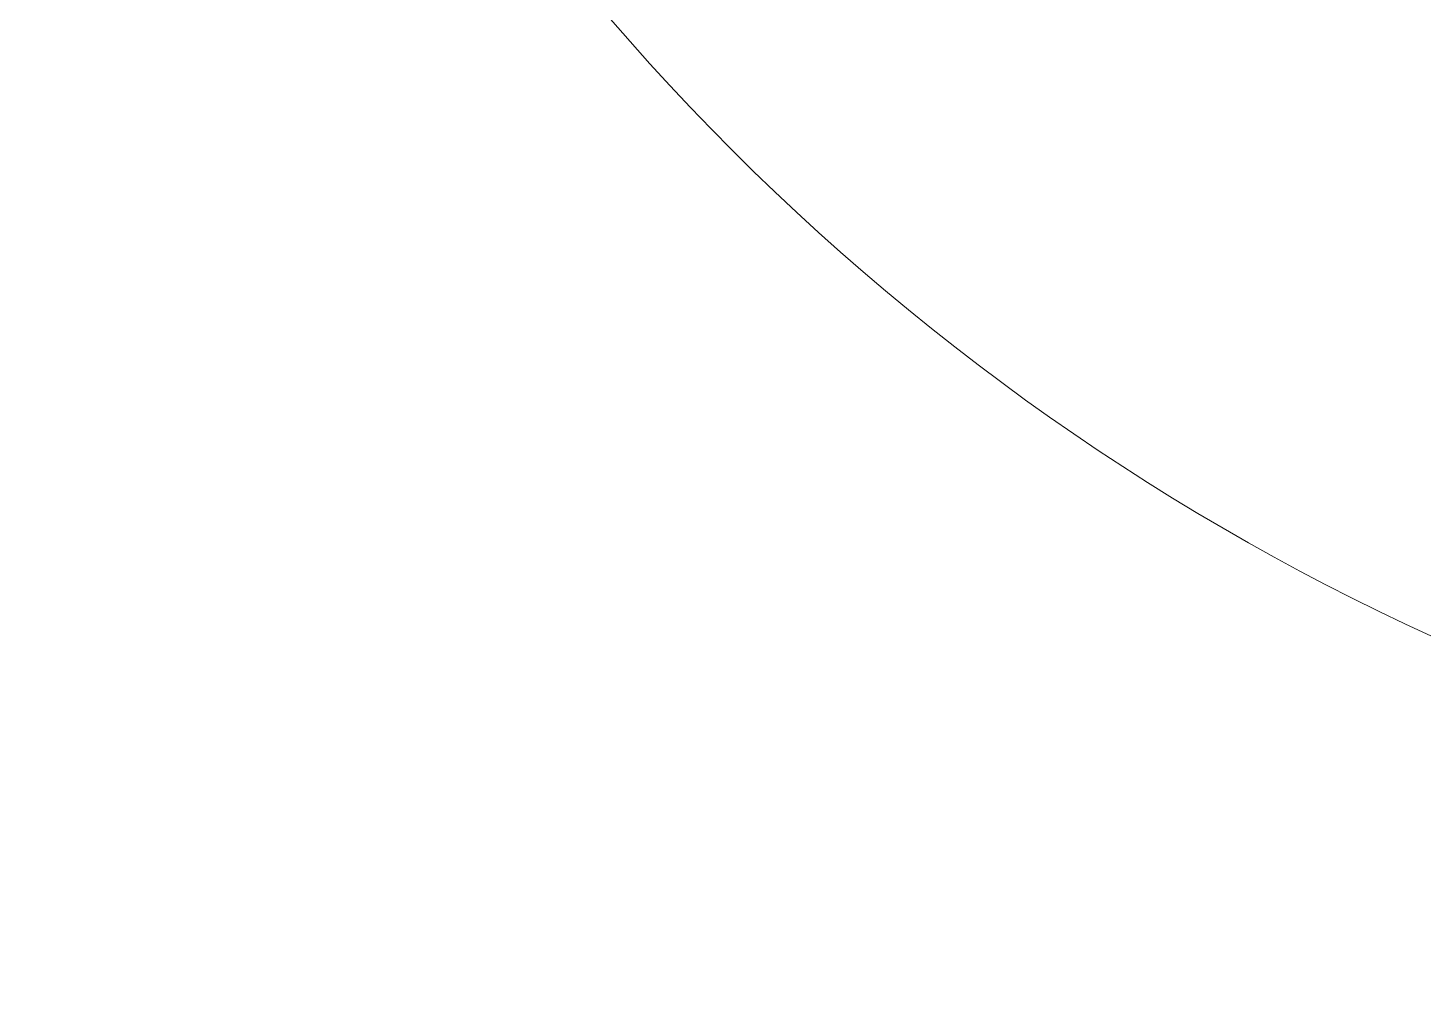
# Model space of a CAD drawing. Header units: inches. Extents: x -4110 to -1807, y 9775 to 11251.
# Drawn here: x -3541.3 to -3520.41, y 10667.94 to 10682.31 of the extents above; entities that cross this region are included whole.
import ezdxf

# ---------------------------------------------------------------- set-up
doc = ezdxf.new("R2010")
doc.units = ezdxf.units.IN
doc.header["$MEASUREMENT"] = 0
for name, color, linetype, lineweight in [('A-DOOR', 31, 'Continuous', 18), ('A-DOOR-7', 31, 'Continuous', 30), ('A-DOOR-8', 31, 'Continuous', 9), ('A-DOOR-FRAM-4', 31, 'Continuous', 30)]:
    doc.layers.add(name, color=color, linetype=linetype, lineweight=lineweight)

# ---------------------------------------------------------------- blocks, each defined once
blk = doc.blocks.new('HOLLOW METAL - UNIT DOOR-2191978-ENLARGED RCP - 1ST FLOOR PLAN - WEST')
at = {"layer": 'A-DOOR-7'}
for p, q in [((18, 39.875), (16.25, 39.875)), ((16.25, 39.875), (16.25, 3.875)), ((18, 3.875), (18, 39.875)), ((16.25, 3.875), (18, 3.875))]:
    blk.add_line(p, q, dxfattribs=at)
at = {"layer": 'A-DOOR-8'}
blk.add_arc((18, 3.875), 36, 90, 180, dxfattribs=at)
at = {"layer": 'A-DOOR-FRAM-4'}
for p, q in [((-18, 3.875), (-20, 3.875)), ((-20, 3.875), (-20, -4.125)), ((-18, 1.9375), (-18, 3.875)), ((18, 3.875), (18, 1.9375)), ((20, 3.875), (18, 3.875)), ((20, -4.125), (20, 3.875)), ((-17.375, 1.9375), (-18, 1.9375)), ((-17.375, -2.1875), (-17.375, 1.9375)), ((18, 1.9375), (17.375, 1.9375)), ((17.375, 1.9375), (17.375, -2.1875)), ((-18, -4.125), (-18, -2.1875)), ((-18, -2.1875), (-17.375, -2.1875)), ((17.375, -2.1875), (18, -2.1875)), ((18, -2.1875), (18, -4.125)), ((-20, -4.125), (-18, -4.125)), ((18, -4.125), (20, -4.125))]:
    blk.add_line(p, q, dxfattribs=at)

msp = doc.modelspace()

# ---------------------------------------------------------------- block references
at = {"layer": 'A-DOOR', "rotation": 89.99999999998808}
msp.add_blockref('HOLLOW METAL - UNIT DOOR-2191978-ENLARGED RCP - 1ST FLOOR PLAN - WEST', (-3501.424, 10687.939), dxfattribs=at)

doc.saveas('drawing.dxf')
